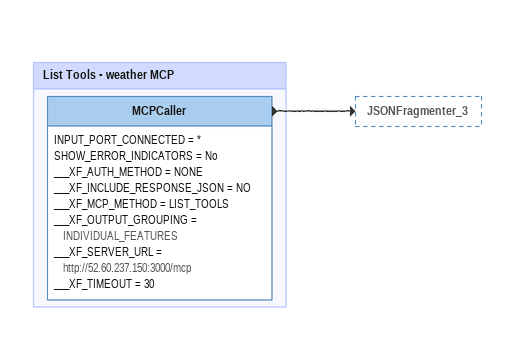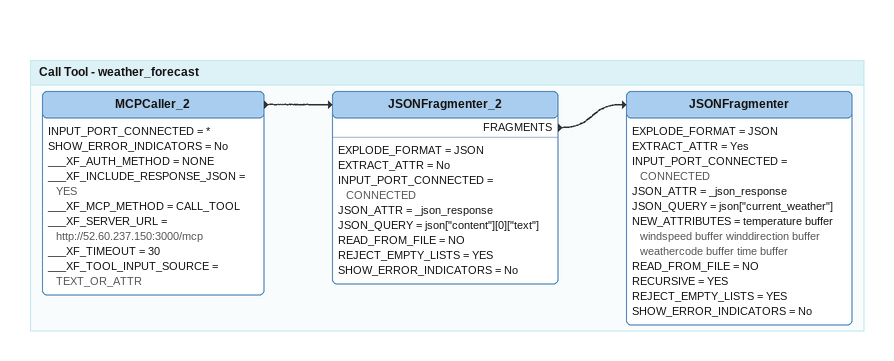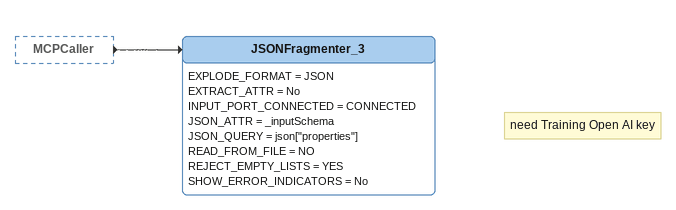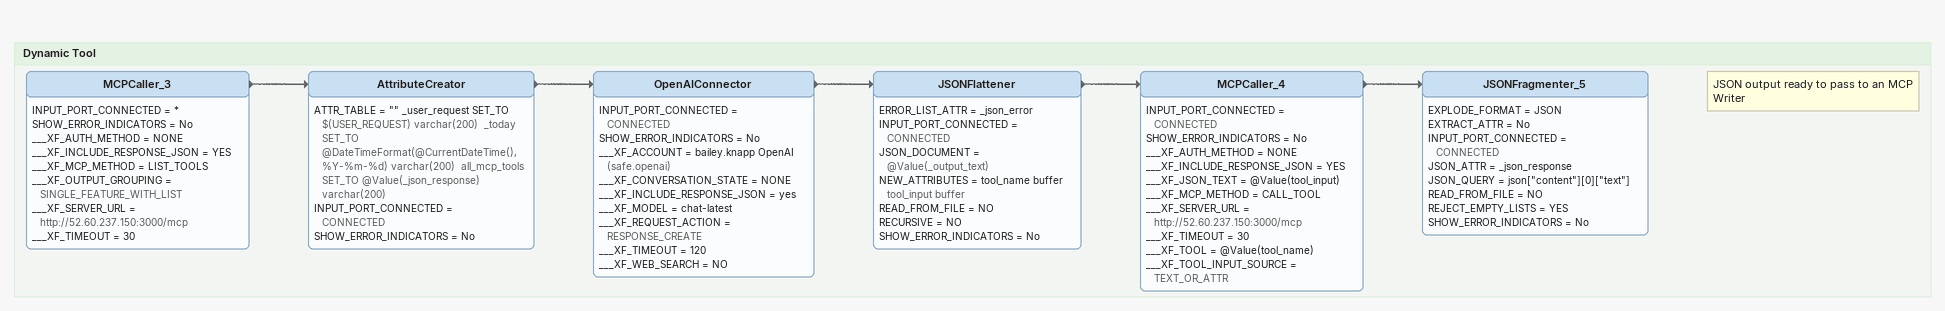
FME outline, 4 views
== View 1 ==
Bookmark: List Tools - weather MCP
MCPCaller
    INPUT_PORT_CONNECTED = *
    SHOW_ERROR_INDICATORS = No
    ___XF_AUTH_METHOD = NONE
    ___XF_INCLUDE_RESPONSE_JSON = NO
    ___XF_MCP_METHOD = LIST_TOOLS
    ___XF_OUTPUT_GROUPING = INDIVIDUAL_FEATURES
    ___XF_SERVER_URL = http://52.60.237.150:3000/mcp
    ___XF_TIMEOUT = 30
    -> JSONFragmenter_3

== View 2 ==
Bookmark: Call Tool - weather_forecast
MCPCaller_2
    INPUT_PORT_CONNECTED = *
    SHOW_ERROR_INDICATORS = No
    ___XF_AUTH_METHOD = NONE
    ___XF_INCLUDE_RESPONSE_JSON = YES
    ___XF_MCP_METHOD = CALL_TOOL
    ___XF_SERVER_URL = http://52.60.237.150:3000/mcp
    ___XF_TIMEOUT = 30
    ___XF_TOOL_INPUT_SOURCE = TEXT_OR_ATTR
    -> JSONFragmenter_2
JSONFragmenter_2
    EXPLODE_FORMAT = JSON
    EXTRACT_ATTR = No
    INPUT_PORT_CONNECTED = CONNECTED
    JSON_ATTR = _json_response
    JSON_QUERY = json["content"][0]["text"]
    READ_FROM_FILE = NO
    REJECT_EMPTY_LISTS = YES
    SHOW_ERROR_INDICATORS = No
    FRAGMENTS -> JSONFragmenter
JSONFragmenter
    EXPLODE_FORMAT = JSON
    EXTRACT_ATTR = Yes
    INPUT_PORT_CONNECTED = CONNECTED
    JSON_ATTR = _json_response
    JSON_QUERY = json["current_weather"]
    NEW_ATTRIBUTES = temperature buffer windspeed buffer winddirection buffer weathercode buffer time buffer
    READ_FROM_FILE = NO
    RECURSIVE = YES
    REJECT_EMPTY_LISTS = YES
    SHOW_ERROR_INDICATORS = No

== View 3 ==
MCPCaller [outside]
    -> JSONFragmenter_3
Note: need Training Open AI key
JSONFragmenter_3
    EXPLODE_FORMAT = JSON
    EXTRACT_ATTR = No
    INPUT_PORT_CONNECTED = CONNECTED
    JSON_ATTR = _inputSchema
    JSON_QUERY = json["properties"]
    READ_FROM_FILE = NO
    REJECT_EMPTY_LISTS = YES
    SHOW_ERROR_INDICATORS = No

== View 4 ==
Bookmark: Dynamic Tool
MCPCaller_3
    INPUT_PORT_CONNECTED = *
    SHOW_ERROR_INDICATORS = No
    ___XF_AUTH_METHOD = NONE
    ___XF_INCLUDE_RESPONSE_JSON = YES
    ___XF_MCP_METHOD = LIST_TOOLS
    ___XF_OUTPUT_GROUPING = SINGLE_FEATURE_WITH_LIST
    ___XF_SERVER_URL = http://52.60.237.150:3000/mcp
    ___XF_TIMEOUT = 30
    -> AttributeCreator
AttributeCreator
    ATTR_TABLE = "" _user_request SET_TO $(USER_REQUEST) varchar(200)  _today SET_TO @DateTimeFormat(@CurrentDateTime(),%Y-%m-%d) varchar(200)  all_mcp_tools SET_TO @Value(_json_response) varchar(200)
    INPUT_PORT_CONNECTED = CONNECTED
    SHOW_ERROR_INDICATORS = No
    -> OpenAIConnector
OpenAIConnector
    INPUT_PORT_CONNECTED = CONNECTED
    SHOW_ERROR_INDICATORS = No
    ___XF_ACCOUNT = bailey.knapp OpenAI (safe.openai)
    ___XF_CONVERSATION_STATE = NONE
    ___XF_INCLUDE_RESPONSE_JSON = yes
    ___XF_MODEL = chat-latest
    ___XF_REQUEST_ACTION = RESPONSE_CREATE
    ___XF_TIMEOUT = 120
    ___XF_WEB_SEARCH = NO
    -> JSONFlattener
JSONFlattener
    ERROR_LIST_ATTR = _json_error
    INPUT_PORT_CONNECTED = CONNECTED
    JSON_DOCUMENT = @Value(_output_text)
    NEW_ATTRIBUTES = tool_name buffer tool_input buffer
    READ_FROM_FILE = NO
    RECURSIVE = NO
    SHOW_ERROR_INDICATORS = No
    -> MCPCaller_4
MCPCaller_4
    INPUT_PORT_CONNECTED = CONNECTED
    SHOW_ERROR_INDICATORS = No
    ___XF_AUTH_METHOD = NONE
    ___XF_INCLUDE_RESPONSE_JSON = YES
    ___XF_JSON_TEXT = @Value(tool_input)
    ___XF_MCP_METHOD = CALL_TOOL
    ___XF_SERVER_URL = http://52.60.237.150:3000/mcp
    ___XF_TIMEOUT = 30
    ___XF_TOOL = @Value(tool_name)
    ___XF_TOOL_INPUT_SOURCE = TEXT_OR_ATTR
    -> JSONFragmenter_5
Note: JSON output ready to pass to an MCP Writer
JSONFragmenter_5
    EXPLODE_FORMAT = JSON
    EXTRACT_ATTR = No
    INPUT_PORT_CONNECTED = CONNECTED
    JSON_ATTR = _json_response
    JSON_QUERY = json["content"][0]["text"]
    READ_FROM_FILE = NO
    REJECT_EMPTY_LISTS = YES
    SHOW_ERROR_INDICATORS = No
